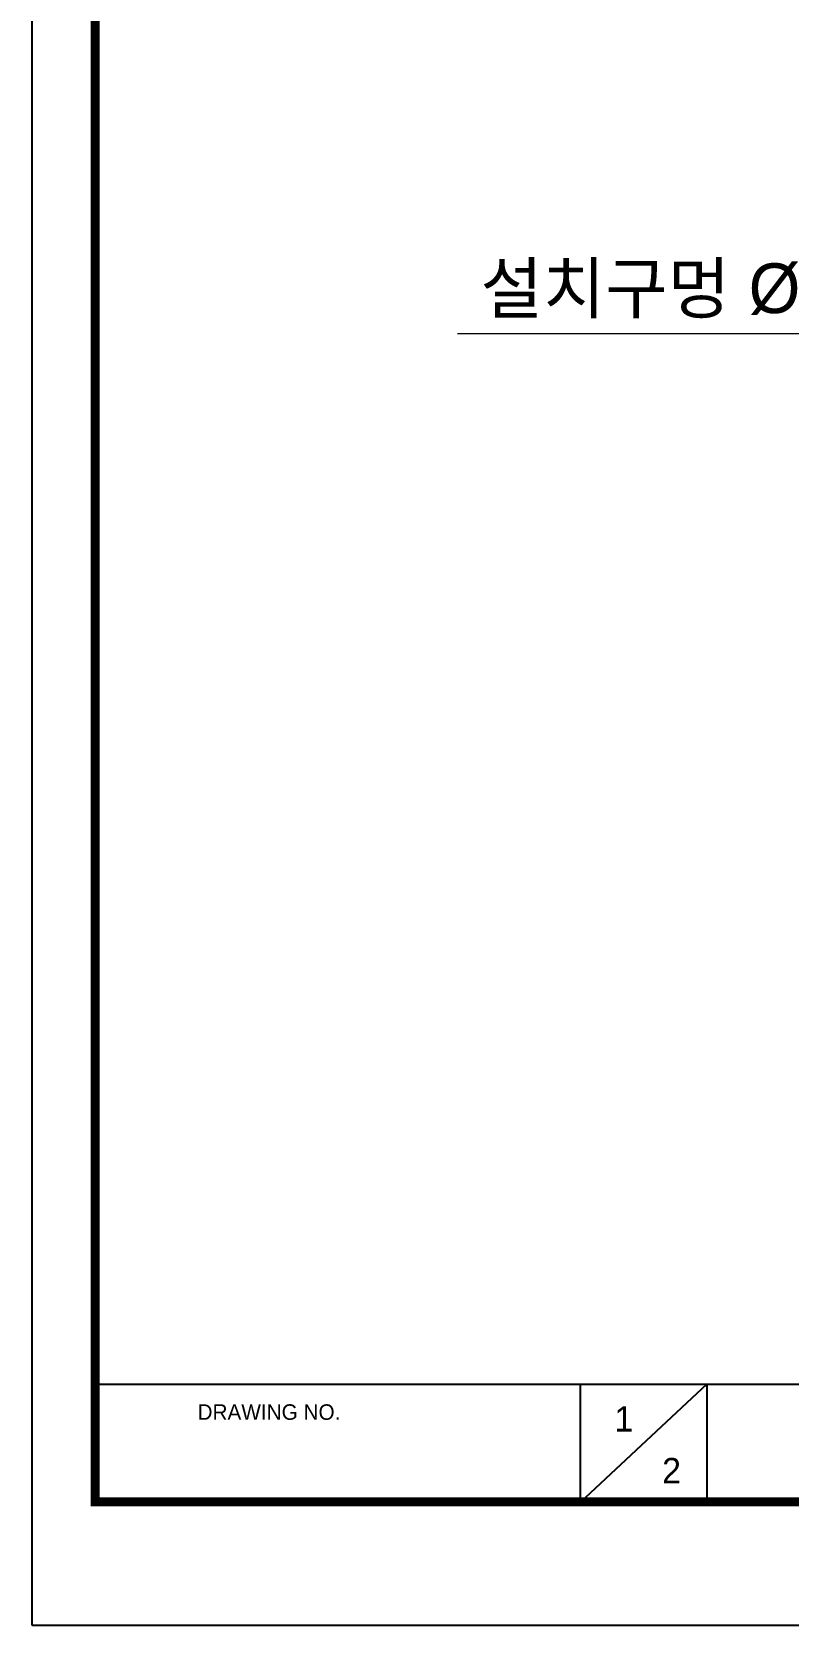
# Model space of a CAD drawing. Extents: x 0 to 790, y 0 to 579.
# Drawn here: x 0 to 152, y 0 to 320.4 of the extents above; entities that cross this region are included whole.
import ezdxf

# ---------------------------------------------------------------- set-up
doc = ezdxf.new("R2010")
doc.units = 0
doc.header["$LTSCALE"] = 10
doc.header["$MEASUREMENT"] = 0
doc.header["$PDMODE"] = 3
doc.header["$PDSIZE"] = -10
doc.layers.get('0').update_dxf_attribs({"linetype": 'CONTINUOUS'})
doc.layers.get('DEFPOINTS').update_dxf_attribs({"linetype": 'CONTINUOUS'})
doc.styles.add('Daelim Dimension', font='')
doc.styles.get('Daelim Dimension').set_extended_font_data('나눔고딕')
doc.dimstyles.new('DEFAULT', dxfattribs={"dimscale": 2, "dimtxt": 2, "dimasz": 2, "dimexe": 0, "dimexo": 2, "dimgap": 1, "dimtad": 1, "dimdec": 0, "dimzin": 9, "dimdsep": 46, "dimtxsty": 'Daelim Dimension', "dimcen": 0.5, "dimclrd": 5, "dimclre": 5, "dimclrt": 256, "dimadec": 1, "dimazin": 0, "dimtfac": 1, "dimtdec": 0, "dimtix": 1, "dimtmove": 0, "dimatfit": 3, "dimfxl": 1, "dimtolj": 1, "dimtzin": 1, "dimlwd": 9, "dimlwe": 9, "dimarcsym": 0})

# ---------------------------------------------------------------- blocks, each defined once
blk = doc.blocks.new('*D4')
at = {"color": 5, "lineweight": 9, "ltscale": 0.5, "transparency": 16777216}
for p, q in [((198.27, 259.67), (85.57, 259.67)), ((198.27, 259.55), (198.27, 259.67)), ((229.27, 259.67), (202.27, 259.67)), ((233.27, 259.55), (233.27, 259.67))]:
    blk.add_line(p, q, dxfattribs=at)
at = {"color": 5, "ltscale": 0.5, "transparency": 16777216}
for points in [[(202.27, 260.34), (202.27, 259.01), (198.27, 259.67)], [(229.27, 260.34), (229.27, 259.01), (233.27, 259.67)]]:
    blk.add_solid(points, dxfattribs=at)
at = {"layer": 'DEFPOINTS', "color": 0, "ltscale": 0.5, "transparency": 16777216}
for p in [(198.27, 263.55), (233.27, 263.55), (233.27, 259.67)]:
    blk.add_point(p, dxfattribs=at)
at = {"color": 7, "lineweight": -3, "ltscale": 0.5, "transparency": 16777216, "insert": (129.76, 268.31), "char_height": 10, "attachment_point": 5, "style": 'Daelim Dimension'}
blk.add_mtext('\\A1;설치구멍 %%C35', dxfattribs=at)

msp = doc.modelspace()

# ---------------------------------------------------------------- linework, layer by layer
at = {"color": 5, "lineweight": -3}
msp.add_line((12.7, 48.49), (648.72, 48.49), dxfattribs=at)
at = {"color": 5, "lineweight": -3, "ltscale": 40}
for p, q in [((110.19, 48.49), (110.19, 24.69)), ((110.19, 48.49), (110.19, 24.69)), ((135.67, 48.49), (110.19, 24.69)), ((135.67, 48.49), (110.19, 24.69)), ((135.67, 48.49), (135.67, 24.69)), ((135.67, 48.49), (135.67, 24.69))]:
    msp.add_line(p, q, dxfattribs=at)
at = {"lineweight": -3, "ltscale": 0.5}
msp.add_lwpolyline([(0, 0), (789.88, 0), (789.88, 578.76), (0, 578.76)], close=True, dxfattribs=at)
at = {"color": 5, "linetype": 'ByBlock', "lineweight": -3, "const_width": 1.82}
msp.add_lwpolyline([(12.7, 24.78), (777.1, 24.78), (777.1, 565.32), (12.7, 565.32)], close=True, dxfattribs=at)

# ---------------------------------------------------------------- texts
at = {"color": 5, "lineweight": -3, "ltscale": 40, "style": 'Daelim Dimension'}
msp.add_text('DRAWING NO.', height=3.1171, dxfattribs=at).set_placement((33.3, 41.29))
at = {"lineweight": -3, "char_height": 5.1, "width": 7.119, "attachment_point": 1, "style": 'Daelim Dimension'}
for s, insert in [('1', (117.12, 44.03)), ('2', (126.69, 33.63))]:
    msp.add_mtext(s, dxfattribs=dict(at, insert=insert))

# ---------------------------------------------------------------- dimensions: what is measured, and where the dimension line sits
at = {"color": 5, "lineweight": -3, "ltscale": 0.5}
dim = msp.add_linear_dim(base=(233.27, 259.67), p1=(198.27, 263.55), p2=(233.27, 263.55), text='설치구멍 %%C<>', dimstyle='DEFAULT', override={"dimtxt": 5, "dimclrd": 5, "dimclre": 5, "dimclrt": 7}, dxfattribs=at)
dim.commit()
dim.dimension.update_dxf_attribs({"geometry": '*D4', "text_midpoint": (129.76, 259.67), "dimtype": 128})

doc.saveas('drawing.dxf')
